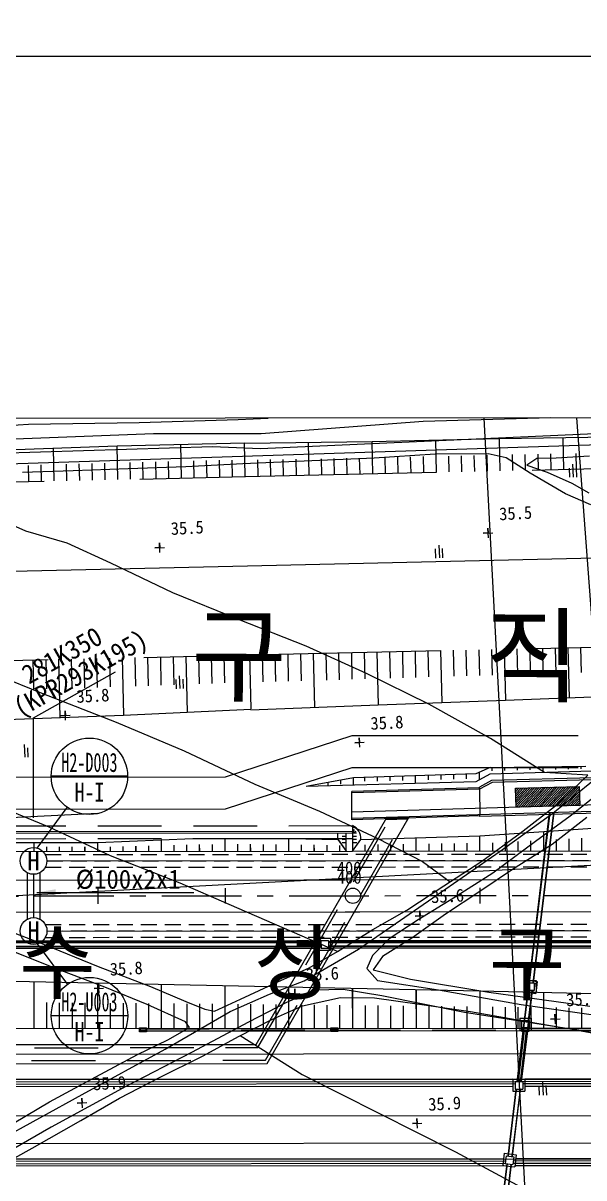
# Model space of a CAD drawing. Header units: millimetres. Extents: x 11366 to 12162, y 1103 to 1810.
# Drawn here: x 11667.4 to 11755.5, y 1443.1 to 1624.3 of the extents above; entities that cross this region are included whole.
import ezdxf
from ezdxf.enums import TextEntityAlignment as Align
from ezdxf.xclip import XClip

# ---------------------------------------------------------------- set-up
doc = ezdxf.new("R2010")
doc.units = ezdxf.units.MM
doc.header["$LTSCALE"] = 10
doc.header["$MEASUREMENT"] = 0
doc.header["$XCLIPFRAME"] = 2
for name, pattern in [('CENTER', [2, 1.25, -0.25, 0.25, -0.25]), ('DASHEDX2', [1.5, 1, -0.5]), ('HIDDEN', [0.375, 0.25, -0.125])]:
    doc.linetypes.add(name, pattern=pattern)
for name, color, linetype in [('TN-MANH', 4, 'Continuous'), ('TZ-BASE', 253, 'Continuous'), ('TZ-CABL', 4, 'Continuous'), ('TZ-LEAL', 1, 'Continuous')]:
    doc.layers.add(name, color=color, linetype=linetype)
doc.layers.add('TX-PAPR', color=2, linetype='Continuous', plot=False)
doc.styles.add('GR', font='GulimChe.ttf')
doc.styles.get("Standard").update_dxf_attribs({"font": 'GulimChe.ttf'})
doc.linetypes.add('ZIGZAG', pattern='A,0.0001,-0.2,[131,ltypeshp.shx,S=0.2,R=0,X=-0.2,Y=0],-0.4,[131,ltypeshp.shx,S=0.2,R=180,X=0.2,Y=0],-0.2', length=0.8001)
doc.dimstyles.get("Standard").update_dxf_attribs({"dimtxt": 0.18, "dimasz": 0.18, "dimexe": 0.18, "dimexo": 0.0625, "dimgap": 0.09, "dimtad": 0, "dimtih": 1, "dimtoh": 1, "dimdec": 4, "dimzin": 0, "dimdsep": 46, "dimtxsty": 'Standard', "dimcen": 0.09, "dimadec": 0, "dimazin": 0, "dimtfac": 1, "dimtdec": 4, "dimtofl": 0, "dimtmove": 0, "dimatfit": 3, "dimfxl": 0, "dimtolj": 1, "dimtzin": 0, "dimarcsym": 0})

# ---------------------------------------------------------------- blocks, each defined once
blk = doc.blocks.new('JD-DFXGDFH6CHF')
at = {"layer": 'TZ-BASE'}
for p, q in [((317.25, 137.22), (335.83, -212.64)), ((334.21, 86.87), (339.1, 22.35)), ((468.45, 78.51, 37), (285.52, 70.43, 37)), ((432, 78.09, 38), (311.06, 74.69, 38)), ((249.06, 74.27, 34.96), (266.47, 74.54, 34.96)), ((266.47, 74.54, 34.96), (282.02, 75.01, 34.96)), ((282.02, 75.01, 34.96), (302.42, 75.92, 34.96)), ((311.06, 74.69, 38), (285.61, 72.78, 38)), ((268.73, 72.79, 38), (194.23, 69.9, 38)), ((232.46, 73.16, 34.96), (249.06, 74.27, 34.96)), ((285.61, 72.78, 38), (268.73, 72.79, 38)), ((349.64, 71.41, 36), (203.7, 66.63, 36)), ((277.96, 70.72, 37), (204.86, 68.5, 37)), ((285.52, 70.43, 37), (277.96, 70.72, 37)), ((303.33, 68.95, 35.64), (292.36, 68.46, 35.64)), ((312.94, 69.58, 35.64), (303.33, 68.95, 35.64)), ((321.22, 69.6, 35.64), (312.94, 69.58, 35.64)), ((324.09, 69.01, 35.64), (321.22, 69.6, 35.64)), ((327.82, 66.57, 35.64), (324.09, 69.01, 35.64)), ((328.88, 68.88, 35.18), (327.32, 67.83, 35.18)), ((331.9, 68.93, 35.18), (328.88, 68.88, 35.18)), ((337.17, 69.24, 35.18), (331.9, 68.93, 35.18)), ((264.72, 67.25, 35.64), (256.12, 66.96, 35.64)), ((273.78, 67.56, 35.64), (264.72, 67.25, 35.64)), ((282.74, 68.07, 35.64), (273.78, 67.56, 35.64)), ((292.36, 68.46, 35.64), (282.74, 68.07, 35.64)), ((327.32, 67.83, 35.18), (330.51, 66.74, 35.18)), ((333.94, 67.39, 35.54), (334.01, 65.94, 35.54)), ((334.49, 67.98, 35.54), (334.6, 65.97, 35.54)), ((335.16, 65.98, 35.54), (335.09, 67.45, 35.54)), ((256.12, 66.96, 35.64), (248.16, 66.72, 35.64)), ((333.38, 63.36, 35.64), (327.82, 66.57, 35.64)), ((330.51, 66.74, 35.18), (334.36, 65.02, 35.18)), ((334.36, 65.02, 35.18), (337.04, 63.53, 35.18)), ((337.38, 61.62, 35.64), (333.38, 63.36, 35.64)), ((248.67, 57.48, 35.98), (242.88, 60.06, 35.98)), ((283.45, 52.05), (699.95, 61.53)), ((255.18, 55.62, 35.98), (248.67, 57.48, 35.98)), ((320.48, 57.17, 35.53), (321.98, 57.25, 35.53)), ((321.23, 57.21, 35.53), (320.48, 57.17, 35.53)), ((321.27, 56.46, 35.53), (321.19, 57.95, 35.53)), ((321.19, 57.95, 35.53), (321.23, 57.21, 35.53)), ((261.99, 52.45, 35.98), (255.18, 55.62, 35.98)), ((268.94, 54.86, 35.53), (270.43, 54.94, 35.53)), ((269.69, 54.9, 35.53), (268.94, 54.86, 35.53)), ((269.72, 54.15, 35.53), (269.65, 55.65, 35.53)), ((269.65, 55.65, 35.53), (269.69, 54.9, 35.53)), ((312.92, 54.71, 35.54), (313, 53.26, 35.54)), ((313.48, 55.3, 35.54), (313.59, 53.29, 35.54)), ((314.15, 53.3, 35.54), (314.07, 54.77, 35.54)), ((221.88, 50.65), (283.45, 52.05)), ((271.75, 47.83, 35.98), (261.99, 52.45, 35.98)), ((282.03, 43.61, 35.98), (271.75, 47.83, 35.98)), ((292.66, 39.43, 35.98), (282.03, 43.61, 35.98)), ((302.15, 35.15, 35.98), (292.66, 39.43, 35.98)), ((240.59, 36.37, 36.35), (251.16, 32.04, 36.35)), ((272.76, 34.81, 35.54), (272.86, 32.8, 35.54)), ((311.93, 30.33, 35.98), (302.15, 35.15, 35.98)), ((272.2, 34.22, 35.54), (272.28, 32.77, 35.54)), ((273.43, 32.81, 35.54), (273.35, 34.28, 35.54)), ((251.16, 32.04, 36.35), (262.84, 27.53, 36.35)), ((254.91, 27.81, 35.8), (254.83, 29.31, 35.8)), ((254.83, 29.31, 35.8), (254.87, 28.56, 35.8)), ((321.6, 24.95, 35.98), (311.93, 30.33, 35.98)), ((254.12, 28.52, 35.8), (255.62, 28.6, 35.8)), ((254.87, 28.56, 35.8), (254.12, 28.52, 35.8)), ((262.84, 27.53, 36.35), (273.5, 23.03, 36.35)), ((699.42, 24.27), (0.01, -12.87)), ((248.38, 24.02, 35.54), (248.49, 22.01, 35.54)), ((300.29, 24.29, 35.8), (301.79, 24.37, 35.8)), ((301.04, 24.33, 35.8), (300.29, 24.29, 35.8)), ((301.08, 23.58, 35.8), (301, 25.08, 35.8)), ((301, 25.08, 35.8), (301.04, 24.33, 35.8)), ((330.11, 19.59, 35.98), (321.6, 24.95, 35.98)), ((249.05, 22.02, 35.54), (248.97, 23.49, 35.54)), ((273.5, 23.03, 36.35), (284.63, 17.81, 36.35)), ((321.56, 20.4), (319.29, 19.38)), ((321.56, 20.4), (319.29, 19.38)), ((321.56, 20.4), (336.58, 20.63)), ((321.56, 20.4), (336.58, 20.63)), ((321.86, 19.87), (321.86, 20.4)), ((321.86, 19.88), (321.86, 20.4)), ((323.86, 19.92), (323.86, 20.44)), ((323.86, 19.92), (323.86, 20.43)), ((325.86, 19.96), (325.86, 20.47)), ((325.86, 19.96), (325.86, 20.46)), ((327.86, 20.01), (327.86, 20.5)), ((327.86, 20.01), (327.86, 20.49)), ((329.86, 19.57), (329.86, 20.53)), ((329.86, 19.58), (329.86, 20.53)), ((331.86, 20.1), (331.86, 20.56)), ((331.86, 20.1), (331.86, 20.56)), ((333.86, 20.14), (333.86, 20.59)), ((333.86, 20.14), (333.86, 20.59)), ((335.86, 20.18), (335.86, 20.62)), ((335.86, 20.19), (335.86, 20.62)), ((300.11, 18.77), (292.66, 17.41)), ((300.11, 18.77), (292.66, 17.41)), ((319.33, 18.17), (292.66, 17.41)), ((319.33, 18.17), (292.66, 17.41)), ((298.11, 17.81), (298.11, 18.4)), ((298.11, 17.81), (298.11, 18.4)), ((298.11, 17.82), (298.11, 18.4)), ((298.11, 17.82), (298.11, 18.4)), ((300.1, 17.62), (300.11, 18.77)), ((300.1, 17.62), (300.11, 18.77)), ((319.29, 19.38), (300.11, 18.77)), ((319.29, 19.38), (300.11, 18.77)), ((301.86, 18.23), (301.86, 18.82)), ((301.86, 18.24), (301.86, 18.82)), ((303.86, 18.28), (303.86, 18.89)), ((303.86, 18.28), (303.86, 18.89)), ((305.86, 18.33), (305.86, 18.95)), ((305.86, 18.33), (305.86, 18.95)), ((307.86, 18.38), (307.86, 19.02)), ((307.86, 18.38), (307.86, 19.01)), ((309.86, 17.9), (309.86, 19.08)), ((309.86, 17.9), (309.86, 19.08)), ((311.86, 18.47), (311.86, 19.14)), ((311.86, 18.47), (311.86, 19.14)), ((313.86, 18.52), (313.86, 19.21)), ((313.86, 18.52), (313.86, 19.2)), ((315.86, 18.57), (315.86, 19.27)), ((315.86, 18.57), (315.86, 19.27)), ((317.86, 18.61), (317.86, 19.33)), ((317.86, 18.62), (317.86, 19.33)), ((321.52, 19.34), (319.33, 18.17)), ((321.52, 19.33), (319.33, 18.17)), ((319.86, 18.45), (319.86, 19.63)), ((319.86, 18.45), (319.86, 19.63)), ((337.58, 19.8), (321.52, 19.33)), ((337.58, 19.8), (321.52, 19.34)), ((336.87, 19.22, 35.98), (330.11, 19.59, 35.98)), ((331.41, 13.24, 35.62), (339.12, 19.52, 35.62)), ((332.12, 14.62, 35.64), (336.87, 19.22, 35.64)), ((284.63, 17.81, 36.35), (294.78, 13.53, 36.35)), ((296.11, 17.51), (296.11, 18.04)), ((296.11, 17.51), (296.11, 18.04)), ((296.11, 17.51), (296.11, 18.04)), ((296.11, 17.51), (296.11, 18.04)), ((419.95, 16.86), (299.86, 13.41)), ((325.53, 17.15), (335.53, 17.44)), ((325.53, 17.15), (335.53, 17.44)), ((325.62, 14.15), (325.53, 17.15)), ((325.62, 14.15), (325.53, 17.15)), ((325.54, 16.96), (325.73, 17.16)), ((325.55, 16.6), (326.08, 17.17)), ((325.56, 16.25), (326.43, 17.18)), ((325.57, 15.89), (326.79, 17.19)), ((325.58, 15.54), (327.14, 17.2)), ((325.59, 15.19), (327.49, 17.21)), ((325.6, 14.83), (327.85, 17.22)), ((325.61, 14.48), (328.2, 17.23)), ((325.64, 14.15), (328.56, 17.24)), ((326, 14.16), (328.91, 17.25)), ((326.35, 14.17), (329.26, 17.26)), ((326.7, 14.18), (329.62, 17.27)), ((327.06, 14.19), (329.97, 17.28)), ((327.41, 14.2), (330.32, 17.29)), ((327.76, 14.21), (330.68, 17.3)), ((328.12, 14.22), (331.03, 17.31)), ((328.47, 14.23), (331.38, 17.32)), ((328.82, 14.24), (331.74, 17.33)), ((329.18, 14.25), (332.09, 17.34)), ((329.53, 14.26), (332.44, 17.35)), ((329.88, 14.27), (332.8, 17.36)), ((330.24, 14.29), (333.15, 17.37)), ((330.59, 14.3), (333.5, 17.38)), ((330.94, 14.31), (333.86, 17.39)), ((331.3, 14.32), (334.21, 17.4)), ((331.65, 14.33), (334.56, 17.41)), ((332, 14.34), (334.92, 17.42)), ((332.36, 14.35), (335.27, 17.43)), ((332.71, 14.36), (335.53, 17.34)), ((333.06, 14.37), (335.54, 16.99)), ((333.42, 14.38), (335.55, 16.64)), ((339.46, 17, 35.62), (334.13, 12.74, 35.62)), ((335.53, 17.44), (335.61, 14.44)), ((335.53, 17.44), (335.61, 14.44)), ((252.31, 11.03, 35.79), (241.41, 15.56, 35.79)), ((326.26, 10.12, 35.64), (332.12, 14.62, 35.64)), ((333.77, 14.39), (335.56, 16.28)), ((334.12, 14.4), (335.57, 15.93)), ((334.48, 14.41), (335.58, 15.58)), ((334.83, 14.42), (335.59, 15.22)), ((335.18, 14.43), (335.6, 14.87)), ((335.54, 14.44), (335.61, 14.51)), ((294.78, 13.53, 36.35), (303.93, 9.26, 36.35)), ((323.15, 7.25, 35.62), (331.41, 13.24, 35.62)), ((335.61, 14.44), (325.62, 14.15)), ((335.61, 14.44), (325.62, 14.15)), ((330.84, 13.3), (327.61, -13.35)), ((330.9, 13.3), (327.66, -13.36)), ((330.9, 13.3), (327.66, -13.37)), ((331.5, 13.32), (328.26, -13.43)), ((331.5, 13.32), (328.26, -13.37)), ((331.55, 13.32), (328.31, -13.44)), ((334.13, 12.74, 35.62), (328.68, 8.77, 35.62)), ((261.97, 6.54, 35.79), (252.31, 11.03, 35.79)), ((319.96, 9.7), (339.96, 11.02)), ((319.96, 9.69), (339.95, 11.01)), ((336.75, 12.57, 36.19), (331.3, 8.33, 36.19)), ((297.66, 9.13), (297.66, 10.13)), ((297.66, 9.12), (297.66, 10.12)), ((297.66, 9.13), (298.96, 7.28)), ((297.66, 9.12), (298.96, 7.28)), ((298.33, 9.62), (298.96, 9.63)), ((298.33, 9.63), (298.96, 9.63)), ((298.33, 9.12), (298.96, 9.13)), ((298.33, 9.13), (298.96, 9.13)), ((298.96, 7.28), (298.96, 10.13)), ((298.96, 7.28), (298.96, 10.13)), ((299.96, 10.13), (300.23, 10.66)), ((299.96, 10.13), (300.24, 10.66)), ((299.96, 10.13), (300.51, 10.42)), ((299.96, 10.13), (300.51, 10.41)), ((299.96, 10.13), (300.59, 10.13)), ((299.96, 10.13), (299.96, 7.28)), ((299.96, 10.13), (300.59, 10.13)), ((299.96, 10.13), (299.96, 7.28)), ((299.96, 9.63), (300.59, 9.63)), ((299.96, 9.63), (300.59, 9.63)), ((299.96, 9.13), (300.59, 9.13)), ((299.96, 9.13), (300.59, 9.13)), ((299.96, 7.28), (301.26, 9.11)), ((299.97, 7.28), (301.26, 9.12)), ((301.26, 9.12), (319.96, 9.7)), ((301.26, 9.11), (319.96, 9.69)), ((303.93, 9.26, 36.35), (310.95, 5.64, 36.35)), ((309.96, 7.29), (309.96, 9.39)), ((309.96, 7.29), (309.96, 9.39)), ((319.96, 7.3), (319.96, 9.7)), ((319.96, 7.29), (319.96, 9.69)), ((320.25, 5.68, 35.64), (326.26, 10.12, 35.64)), ((329.96, 7.31), (329.96, 10.36)), ((329.96, 7.3), (329.96, 10.35)), ((331.96, 7.31), (331.96, 9.1)), ((331.96, 7.31), (331.96, 9.09)), ((333.96, 7.31), (333.96, 9.2)), ((333.96, 7.31), (333.96, 9.2)), ((335.96, 7.31), (335.96, 9.3)), ((335.96, 7.31), (335.96, 9.3)), ((298.33, 8.62), (298.97, 8.63)), ((298.33, 8.63), (298.97, 8.63)), ((299.96, 8.63), (300.6, 8.63)), ((299.96, 8.63), (300.6, 8.63)), ((305.96, 7.28), (305.96, 8.34)), ((305.96, 7.28), (305.96, 8.33)), ((307.96, 7.29), (307.96, 8.37)), ((307.96, 7.28), (307.96, 8.36)), ((311.96, 7.29), (311.96, 8.42)), ((311.96, 7.29), (311.96, 8.42)), ((312.56, -0.06, 35.62), (323.15, 7.25, 35.62)), ((313.96, 7.29), (313.96, 8.45)), ((313.96, 7.29), (313.96, 8.45)), ((315.96, 7.29), (315.96, 8.48)), ((315.96, 7.29), (315.96, 8.48)), ((317.96, 7.29), (317.96, 8.51)), ((317.96, 7.3), (317.96, 8.51)), ((321.96, 7.3), (321.96, 8.59)), ((321.96, 7.3), (321.96, 8.59)), ((328.68, 8.77, 35.62), (321.99, 3.8, 35.62)), ((323.96, 7.3), (323.96, 8.69)), ((323.96, 7.3), (323.96, 8.69)), ((331.3, 8.33, 36.19), (325.08, 4.38, 36.19)), ((325.96, 7.3), (325.96, 8.79)), ((325.96, 7.3), (325.96, 8.79)), ((327.96, 7.3), (327.96, 8.89)), ((327.96, 7.3), (327.96, 8.89)), ((272.89, 2.24, 35.79), (261.97, 6.54, 35.79)), ((310.95, 5.64, 36.35), (315.3, 2.48, 36.35)), ((314.27, 1.82, 35.64), (320.25, 5.68, 35.64)), ((321.99, 3.8, 35.62), (315.81, -0.12, 35.62)), ((325.08, 4.38, 36.19), (319.93, 0.96, 36.19)), ((0, 2.49), (471.52, 2.92)), ((101.2, 2.59), (298.8, 2.77)), ((280.61, -1.12, 35.79), (272.89, 2.24, 35.79)), ((298.8, 2.77), (498.8, 2.94)), ((308.45, -1.99, 35.64), (314.27, 1.82, 35.64)), ((260, -0.96), (260, 1.44)), ((260, -0.97), (260, 1.43)), ((280, -0.95), (280, 1.45)), ((280, -0.95), (280, 1.45)), ((319.93, 0.96, 36.19), (314.57, -2.64, 36.19)), ((320, -0.91), (320, 1.49)), ((320, -0.92), (320, 1.48)), ((297.58, -8.5, 35.79), (280.61, -1.12, 35.79)), ((300.87, -8.13, 35.62), (312.56, -0.06, 35.62)), ((315.81, -0.12, 35.62), (310.28, -3.5, 35.62)), ((0, -2.51), (301.08, -2.24)), ((101.2, -2.41), (298.8, -2.23)), ((298.8, -2.23), (498.8, -2.06)), ((301.08, -2.24), (436.62, -2.11)), ((303.16, -5.05, 35.64), (308.45, -1.99, 35.64)), ((310.28, -3.5, 35.62), (305.72, -6.49, 35.62)), ((314.57, -2.64, 36.19), (309.26, -6.39, 36.19)), ((309.8, -2.91, 35.65), (311.3, -2.83, 35.65)), ((310.55, -2.87, 35.65), (309.8, -2.91, 35.65)), ((310.59, -3.62, 35.65), (310.51, -2.12, 35.65)), ((310.51, -2.12, 35.65), (310.55, -2.87, 35.65)), ((242.55, -3.94, 35.64), (251.42, -7.33, 35.64)), ((297.58, -8.5, 35.64), (303.16, -5.05, 35.64)), ((99.88, -6.92), (294.7, -6.74)), ((99.88, -6.91), (294.7, -6.74)), ((99.88, -7.11), (295, -6.93)), ((99.88, -7.12), (295, -6.94)), ((99.88, -7.26), (295, -7.08)), ((99.88, -7.27), (295, -7.09)), ((296.2, -6.94), (478.3, -6.77)), ((296.2, -6.93), (478.3, -6.77)), ((296.2, -7.09), (478.3, -6.92)), ((296.2, -7.08), (478.3, -6.92)), ((296.5, -6.74), (478.3, -6.57)), ((296.5, -6.73), (478.3, -6.57)), ((305.72, -6.49, 35.62), (303.08, -9.1, 35.62)), ((309.26, -6.39, 36.19), (304.68, -9.27, 36.19)), ((99.88, -7.76), (295.01, -7.58)), ((99.88, -7.77), (295, -7.59)), ((161.88, -7.86), (295.01, -7.73)), ((161.88, -7.86), (295, -7.74)), ((161.88, -8.06), (294.7, -7.94)), ((161.88, -8.06), (294.71, -7.94)), ((253.24, -11.08, 36.48), (245.45, -8.02, 36.48)), ((251.42, -7.33, 35.64), (260.04, -10.84, 35.64)), ((292.36, -13.08, 35.62), (300.87, -8.13, 35.62)), ((293.12, -11.04, 35.64), (297.58, -8.5, 35.64)), ((296.2, -7.59), (478.3, -7.42)), ((296.2, -7.74), (478.3, -7.57)), ((296.21, -7.58), (478.3, -7.42)), ((296.21, -7.73), (478.3, -7.57)), ((296.5, -7.94), (478.3, -7.77)), ((296.51, -7.93), (478.3, -7.77)), ((260.04, -10.84, 35.64), (268.21, -13.95, 35.64)), ((303.08, -9.1, 35.62), (302.2, -11.16, 35.62)), ((304.68, -9.27, 36.19), (303.18, -11.36, 36.19)), ((261.07, -14.1, 36.48), (253.24, -11.08, 36.48)), ((288.2, -13.26, 35.64), (293.12, -11.04, 35.64)), ((302.2, -11.16, 35.62), (303.87, -13.04, 35.62)), ((303.18, -11.36, 36.19), (309.04, -12.83, 36.19)), ((319.89, -14.7), (239.92, -13.07)), ((319.89, -14.7), (239.92, -13.07)), ((249.92, -13.27), (249.92, -20.58)), ((249.92, -13.27), (249.92, -20.58)), ((259.37, -14.3, 35.78), (260.87, -14.22, 35.78)), ((260.12, -14.26, 35.78), (259.37, -14.3, 35.78)), ((259.92, -13.47), (259.92, -20.57)), ((259.92, -13.48), (259.92, -20.57)), ((260.16, -15.01, 35.78), (260.08, -13.51, 35.78)), ((260.08, -13.51, 35.78), (260.12, -14.26, 35.78)), ((267.7, -16.82, 36.48), (261.07, -14.1, 36.48)), ((268.21, -13.95, 35.64), (273.8, -16.34, 35.64)), ((269.92, -13.68), (269.92, -20.56)), ((269.92, -13.68), (269.92, -20.56)), ((279.92, -13.88), (279.92, -20.55)), ((279.92, -13.89), (279.92, -20.55)), ((282.36, -15.98, 35.64), (288.2, -13.26, 35.64)), ((286.92, -15.15, 35.62), (292.36, -13.08, 35.62)), ((289.91, -14.09), (289.92, -20.54)), ((289.92, -14.09), (289.92, -20.54)), ((290.95, -15.85, 35.55), (290.87, -14.35, 35.55)), ((290.87, -14.35, 35.55), (290.91, -15.1, 35.55)), ((298.5, -14.46, 35.62), (294, -14.56, 35.62)), ((304.53, -15.44, 35.62), (298.5, -14.46, 35.62)), ((299.91, -14.29), (299.92, -20.53)), ((299.92, -14.29), (299.92, -20.53)), ((303.87, -13.04, 35.62), (313.44, -14.5, 35.62)), ((309.04, -12.83, 36.19), (321.33, -14.86, 36.19)), ((309.91, -14.5), (309.92, -20.53)), ((309.92, -14.49), (309.92, -20.52)), ((313.44, -14.5, 35.62), (326.43, -16.81, 35.62)), ((278.26, -17.83, 35.64), (282.36, -15.98, 35.64)), ((280.73, -17.9, 35.62), (286.92, -15.15, 35.62)), ((294, -14.56, 35.62), (289.58, -16.49, 35.62)), ((290.16, -15.14, 35.55), (291.66, -15.06, 35.55)), ((290.91, -15.1, 35.55), (290.16, -15.14, 35.55)), ((292.11, -16.99, 36.58), (298.07, -15.72, 36.58)), ((298.07, -15.72, 36.58), (303.41, -15.73, 36.58)), ((303.41, -15.73, 36.58), (310.45, -16.76, 36.58)), ((317.53, -18.03, 35.62), (304.53, -15.44, 35.62)), ((439.99, -17.61), (319.89, -14.7)), ((439.99, -17.61), (319.89, -14.7)), ((319.91, -14.7), (319.92, -20.52)), ((319.92, -14.7), (319.92, -20.51)), ((321.33, -14.86, 36.19), (337.2, -17.06, 36.19)), ((327.47, -14.54), (326.74, -20.51)), ((327.52, -14.55), (326.79, -20.51)), ((327.51, -14.57), (326.94, -19.31)), ((328.11, -14.62), (327.4, -20.51)), ((328.16, -14.63), (327.45, -20.51)), ((328.12, -14.57), (327.54, -19.31)), ((329.91, -14.94), (329.92, -20.51)), ((329.92, -14.94), (329.92, -20.5)), ((251.92, -16.49), (251.92, -20.58)), ((251.92, -16.5), (251.92, -20.58)), ((253.92, -16.51), (253.92, -20.58)), ((253.92, -16.51), (253.92, -20.57)), ((255.92, -16.53), (255.92, -20.58)), ((255.92, -16.53), (255.92, -20.57)), ((257.92, -16.54), (257.92, -20.57)), ((257.92, -16.54), (257.92, -20.57)), ((261.92, -16.57), (261.92, -20.57)), ((261.92, -16.58), (261.92, -20.57)), ((263.92, -16.59), (263.92, -20.57)), ((263.92, -16.59), (263.92, -20.57)), ((265.92, -16.61), (265.92, -20.57)), ((265.92, -16.61), (265.92, -20.56)), ((273.71, -19.51, 36.48), (267.7, -16.82, 36.48)), ((267.92, -16.62), (267.92, -20.56)), ((267.92, -16.62), (267.92, -20.56)), ((270.55, -23.8, 35.62), (280.73, -17.9, 35.62)), ((271.92, -16.65), (271.92, -20.56)), ((271.92, -16.66), (271.92, -20.56)), ((273.8, -16.34, 35.64), (276.75, -17.52, 35.64)), ((273.92, -16.67), (273.92, -20.56)), ((273.92, -16.67), (273.92, -20.56)), ((275.92, -16.68), (275.92, -20.55)), ((275.92, -16.69), (275.92, -20.56)), ((276.75, -17.52, 35.64), (278.26, -17.83, 35.64)), ((277.92, -16.7), (277.92, -20.56)), ((277.92, -16.7), (277.92, -20.55)), ((281.92, -16.74), (281.92, -20.55)), ((281.92, -16.74), (281.92, -20.55)), ((289.58, -16.49, 35.62), (283.62, -19.58, 35.62)), ((283.92, -16.76), (283.92, -20.55)), ((283.92, -16.76), (283.92, -20.55)), ((285.92, -16.78), (285.92, -20.55)), ((285.92, -16.78), (285.92, -20.55)), ((287.39, -19.12, 36.58), (292.11, -16.99, 36.58)), ((287.92, -16.8), (287.92, -20.54)), ((287.92, -16.81), (287.92, -20.55)), ((291.92, -16.85), (291.92, -20.54)), ((291.92, -16.85), (291.92, -20.54)), ((293.92, -16.87), (293.92, -20.54)), ((293.92, -16.87), (293.92, -20.54)), ((295.92, -16.89), (295.92, -20.54)), ((295.92, -16.89), (295.92, -20.54)), ((297.92, -16.91), (297.92, -20.54)), ((297.92, -16.91), (297.92, -20.53)), ((301.92, -16.95), (301.92, -20.53)), ((301.92, -16.96), (301.92, -20.53)), ((303.92, -16.97), (303.92, -20.53)), ((303.92, -16.98), (303.92, -20.53)), ((305.92, -17), (305.92, -20.53)), ((305.92, -17), (305.92, -20.53)), ((307.92, -17.02), (307.92, -20.53)), ((307.92, -17.02), (307.92, -20.52)), ((310.45, -16.76, 36.58), (318.48, -17.87, 36.58)), ((311.92, -17.06), (311.92, -20.52)), ((311.92, -17.06), (311.92, -20.52)), ((313.92, -17.08), (313.92, -20.52)), ((313.92, -17.08), (313.92, -20.52)), ((315.92, -17.1), (315.92, -20.52)), ((315.92, -17.11), (315.92, -20.52)), ((331.92, -20.32, 35.62), (317.53, -18.03, 35.62)), ((317.92, -17.12), (317.92, -20.52)), ((317.92, -17.13), (317.92, -20.52)), ((318.48, -17.87, 36.58), (327.35, -19.44, 36.58)), ((321.92, -17.17), (321.92, -20.51)), ((321.92, -17.17), (321.92, -20.51)), ((323.92, -17.19), (323.92, -20.51)), ((323.92, -17.19), (323.92, -20.51)), ((325.92, -17.21), (325.92, -20.51)), ((325.92, -17.21), (325.92, -20.51)), ((326.43, -16.81, 35.62), (339.63, -18.68, 35.62)), ((327.92, -17.23), (327.92, -20.51)), ((327.92, -17.24), (327.92, -20.51)), ((331.92, -17.28), (331.92, -20.51)), ((331.92, -17.28), (331.92, -20.5)), ((333.92, -17.3), (333.92, -20.5)), ((333.92, -17.3), (333.92, -20.5)), ((335.92, -17.32), (335.92, -20.5)), ((335.92, -17.32), (335.92, -20.5)), ((274.38, -20.4, 36.48), (273.71, -19.51, 36.48)), ((283.62, -19.58, 35.62), (274.66, -24.35, 35.62)), ((282.06, -21.79, 36.58), (287.39, -19.12, 36.58)), ((327.35, -19.44, 36.58), (335, -20.78, 36.58)), ((331.02, -19.1, 35.57), (332.52, -19.02, 35.57)), ((331.77, -19.06, 35.57), (331.02, -19.1, 35.57)), ((331.81, -19.81, 35.57), (331.73, -18.31, 35.57)), ((331.73, -18.31, 35.57), (331.77, -19.06, 35.57)), ((0.02, -20.81), (700.02, -20.17)), ((2.03, -20.81), (699.95, -20.16)), ((267.47, -20.58), (296.67, -20.56)), ((267.47, -20.94), (296.67, -20.92)), ((270.96, -22.34, 36.48), (274.38, -20.4, 36.48)), ((282.33, -21.65, 36.39), (292.04, -27.79, 36.39)), ((297.47, -20.56), (326.67, -20.53)), ((297.47, -20.92), (326.67, -20.89)), ((326.74, -20.51), (325.77, -28.51)), ((326.79, -20.51), (325.82, -28.51)), ((326.89, -20.86), (325.92, -28.86)), ((327.25, -20.86), (326.28, -28.86)), ((327.4, -20.51), (326.43, -28.51)), ((327.45, -20.51), (326.48, -28.51)), ((327.47, -20.53), (356.67, -20.5)), ((327.47, -20.89), (356.67, -20.86)), ((343.77, -22.18, 35.62), (331.92, -20.32, 35.62)), ((335, -20.78, 36.58), (343.47, -22.37, 36.58)), ((266.18, -24.65, 36.48), (270.96, -22.34, 36.48)), ((276.5, -24.85, 36.58), (282.06, -21.79, 36.58)), ((0.15, -24.81), (700.02, -24.17)), ((2.03, -24.81), (699.95, -24.16)), ((257.5, -30.93, 35.62), (270.55, -23.8, 35.62)), ((259.67, -28.14, 36.48), (266.18, -24.65, 36.48)), ((274.66, -24.35, 35.62), (264.36, -29.65, 35.62)), ((269.56, -28.32, 36.58), (276.5, -24.85, 36.58)), ((2.03, -28.81), (700.03, -28.17)), ((2.04, -28.81), (699.95, -28.16)), ((252.37, -32.07, 36.48), (259.67, -28.14, 36.48)), ((263.39, -31.51, 36.58), (269.56, -28.32, 36.58)), ((292.04, -27.79, 36.39), (316.09, -39.91, 36.39)), ((325.77, -28.51), (325.73, -28.86)), ((325.82, -28.51), (325.78, -28.86)), ((326.43, -28.51), (326.38, -28.86)), ((326.48, -28.51), (326.44, -28.86)), ((329.75, -28.99, 36.56), (329.86, -31, 36.56)), ((264.36, -29.65, 35.62), (252.65, -36.02, 35.62)), ((325.58, -30.06), (324.31, -40.57)), ((325.63, -30.06), (324.36, -40.58)), ((326.24, -30.06), (324.95, -40.65)), ((326.29, -30.06), (325, -40.66)), ((329.2, -29.59, 36.56), (329.27, -31.03, 36.56)), ((330.43, -31, 36.56), (330.35, -29.53, 36.56)), ((241.84, -39.51, 35.62), (257.5, -30.93, 35.62)), ((244.92, -36.53, 36.48), (252.37, -32.07, 36.48)), ((256.75, -32.28, 35.9), (258.24, -32.2, 35.9)), ((257.5, -32.24, 35.9), (256.75, -32.28, 35.9)), ((257.31, -35.01, 36.58), (263.39, -31.51, 36.58)), ((257.54, -32.99, 35.9), (257.46, -31.49, 35.9)), ((257.46, -31.49, 35.9), (257.5, -32.24, 35.9)), ((96.1, -34.42), (700.03, -33.87)), ((252.65, -36.02, 35.62), (239.05, -43.89, 35.62)), ((249.64, -39.36, 36.58), (257.31, -35.01, 36.58)), ((309.35, -35.49, 35.94), (310.85, -35.41, 35.94)), ((310.1, -35.45, 35.94), (309.35, -35.49, 35.94)), ((310.14, -36.2, 35.94), (310.06, -34.7, 35.94)), ((310.06, -34.7, 35.94), (310.1, -35.45, 35.94)), ((0.03, -38.81), (484.32, -38.37)), ((243.07, -42.99, 36.58), (249.64, -39.36, 36.58)), ((0.04, -41.31), (489.4, -40.86)), ((316.09, -39.91, 36.39), (344.33, -55.04, 36.39)), ((324.16, -41.77), (319.27, -82.1)), ((324.21, -41.77), (319.32, -82.11)), ((324.81, -41.84), (319.92, -82.18)), ((324.86, -41.85), (319.97, -82.18))]:
    blk.add_line(p, q, dxfattribs=at)
at = {"layer": 'TZ-BASE', "linetype": 'DASHEDX2', "ltscale": 3}
for p, q in [((283.14, 66.05), (699.95, 75.53)), ((243.03, 70.14), (263.02, 70.89)), ((263.02, 70.89), (283.02, 71.35)), ((303.02, 71.5), (283.02, 71.25)), ((323.01, 71.96), (303.02, 71.5)), ((343.01, 72.31), (323.01, 71.96)), ((221.56, 64.65), (283.14, 66.05)), ((283.77, 38.06), (699.95, 47.52)), ((222.19, 36.66), (283.77, 38.06)), ((303.96, 30.21), (323.94, 30.97)), ((323.94, 30.97), (343.93, 31.72)), ((263.98, 28.6), (283.97, 29.56)), ((283.97, 29.46), (303.96, 30.21)), ((243.99, 27.85), (263.98, 28.6))]:
    blk.add_line(p, q, dxfattribs=at)
at = {"layer": 'TZ-BASE', "linetype": 'DASHEDX2'}
for p, q in [((263.12, 65.59), (262.99, 70.89)), ((273.11, 65.82), (272.99, 71.12)), ((283.11, 66.05), (282.99, 71.35)), ((293.13, 66.28), (293.02, 71.38)), ((303.13, 66.5), (303.02, 71.5)), ((303.13, 66.5), (303.02, 71.5)), ((313.13, 66.73), (313.01, 71.73)), ((323.13, 66.96), (323.01, 71.96)), ((323.13, 66.96), (323.01, 71.96)), ((333.12, 67.19), (333.01, 72.14)), ((253.12, 65.37), (253, 70.52)), ((297.13, 66.37), (297.07, 68.9)), ((299.13, 66.41), (299.07, 68.93)), ((301.13, 66.46), (301.07, 68.97)), ((305.13, 66.55), (305.07, 69.05)), ((307.13, 66.6), (307.07, 69.1)), ((309.13, 66.64), (309.07, 69.14)), ((311.13, 66.69), (311.07, 69.19)), ((315.13, 66.78), (315.07, 69.28)), ((317.13, 66.82), (317.07, 69.32)), ((319.13, 66.87), (319.07, 69.37)), ((321.13, 66.91), (321.07, 69.41)), ((325.13, 67.01), (325.07, 69.5)), ((327.12, 67.05), (327.07, 69.54)), ((329.12, 67.1), (329.07, 69.58)), ((331.12, 67.14), (331.07, 69.62)), ((335.12, 67.23), (335.07, 69.7)), ((249.12, 65.28), (249.06, 67.82)), ((251.12, 65.32), (251.06, 67.88)), ((255.12, 65.41), (255.06, 68)), ((257.12, 65.46), (257.06, 68.06)), ((259.12, 65.5), (259.06, 68.12)), ((261.12, 65.55), (261.06, 68.18)), ((265.11, 65.64), (265.05, 68.29)), ((267.11, 65.69), (267.05, 68.33)), ((269.11, 65.73), (269.05, 68.38)), ((271.11, 65.78), (271.05, 68.43)), ((275.11, 65.87), (275.05, 68.52)), ((277.11, 65.91), (277.05, 68.56)), ((279.11, 65.96), (279.05, 68.61)), ((281.11, 66), (281.05, 68.65)), ((285.14, 66.1), (285.08, 68.68)), ((287.13, 66.14), (287.08, 68.72)), ((289.13, 66.19), (289.08, 68.76)), ((291.13, 66.23), (291.08, 68.79)), ((295.13, 66.32), (295.08, 68.86)), ((285.77, 38.1), (285.87, 33.82)), ((287.77, 38.15), (287.87, 33.88)), ((289.77, 38.19), (289.87, 33.94)), ((291.77, 38.24), (291.87, 34)), ((293.77, 38.28), (293.96, 29.84)), ((295.77, 38.33), (295.87, 34.12)), ((297.77, 38.38), (297.86, 34.18)), ((299.77, 38.42), (299.86, 34.24)), ((301.77, 38.47), (301.86, 34.3)), ((303.77, 38.51), (303.96, 30.21)), ((303.77, 38.51), (303.96, 30.21)), ((305.77, 38.56), (305.86, 34.42)), ((307.77, 38.6), (307.86, 34.48)), ((309.77, 38.65), (309.86, 34.54)), ((311.77, 38.69), (311.86, 34.61)), ((313.76, 38.74), (313.95, 30.59)), ((315.76, 38.79), (315.86, 34.73)), ((317.76, 38.83), (317.86, 34.79)), ((319.76, 38.88), (319.86, 34.85)), ((321.76, 38.92), (321.85, 34.91)), ((323.76, 38.97), (323.94, 30.97)), ((323.76, 38.97), (323.94, 30.97)), ((325.76, 39.01), (325.85, 35.03)), ((327.76, 39.06), (327.85, 35.09)), ((329.76, 39.1), (329.85, 35.15)), ((331.76, 39.15), (331.85, 35.21)), ((333.76, 39.19), (333.94, 31.35)), ((335.76, 39.24), (335.85, 35.33)), ((249.78, 37.28), (249.89, 32.68)), ((251.78, 37.33), (251.89, 32.74)), ((253.78, 37.38), (253.99, 28.23)), ((255.78, 37.42), (255.88, 32.86)), ((257.78, 37.47), (257.88, 32.92)), ((259.78, 37.51), (259.88, 32.98)), ((261.78, 37.56), (261.88, 33.04)), ((263.78, 37.6), (263.98, 28.6)), ((263.78, 37.6), (263.98, 28.6)), ((265.78, 37.65), (265.88, 33.17)), ((267.78, 37.69), (267.88, 33.24)), ((269.78, 37.74), (269.88, 33.32)), ((271.78, 37.78), (271.88, 33.39)), ((273.78, 37.83), (273.97, 29.08)), ((275.77, 37.88), (275.87, 33.53)), ((277.77, 37.92), (277.87, 33.6)), ((279.77, 37.97), (279.87, 33.67)), ((281.77, 38.01), (281.87, 33.74)), ((283.77, 38.06), (283.96, 29.61)), ((199.97, 11.19), (299.96, 11.28)), ((199.97, 11.19), (299.96, 11.28)), ((285.11, -23.55), (305.93, 12.59)), ((285.11, -23.55), (305.93, 12.58)), ((286.27, -25.55), (308.27, 12.65)), ((286.27, -25.54), (308.28, 12.65)), ((299.96, 11.28), (299.96, 9.28)), ((299.96, 11.28), (299.96, 9.28)), ((199.97, 9.19), (299.96, 9.28)), ((199.97, 9.19), (299.96, 9.28)), ((267.47, -20.61), (296.67, -20.59)), ((267.47, -20.91), (296.67, -20.89)), ((297.47, -20.59), (326.67, -20.56)), ((297.47, -20.89), (326.67, -20.86)), ((326.92, -20.86), (325.95, -28.86)), ((327.22, -20.86), (326.25, -28.86)), ((327.47, -20.56), (356.67, -20.53)), ((327.47, -20.86), (356.67, -20.83)), ((0.02, -23.81), (285.11, -23.55)), ((0.54, -23.81), (285.11, -23.55)), ((174.58, -25.65), (286.27, -25.55)), ((174.59, -25.65), (286.27, -25.54))]:
    blk.add_line(p, q, dxfattribs=at)
at = {"layer": 'TZ-BASE', "linetype": 'ByBlock'}
for p, q in [((299.86, 25.35), (279.96, 18.86)), ((335.36, 25.35), (299.86, 25.35)), ((299.86, 20.35), (279.96, 13.86)), ((335.36, 20.35), (299.86, 20.35)), ((279.96, 18.86), (199.97, 18.79)), ((279.96, 13.86), (199.97, 13.79))]:
    blk.add_line(p, q, dxfattribs=at)
at = {"layer": 'TZ-BASE', "linetype": 'Continuous'}
for p, q in [((321.78, 18.34), (319.87, 17.32)), ((321.78, 18.34), (319.87, 17.33)), ((337.61, 18.8), (321.78, 18.34)), ((337.61, 18.8), (321.78, 18.34)), ((337.5, 18.49), (321.86, 18.04)), ((337.5, 18.49), (321.86, 18.05)), ((319.87, 17.19), (299.86, 16.61)), ((319.87, 17.19), (299.86, 16.62)), ((319.87, 16.99), (299.86, 16.41)), ((319.87, 16.99), (299.86, 16.42)), ((299.86, 12.21), (299.86, 16.62)), ((299.86, 12.21), (299.86, 16.61)), ((321.86, 18.05), (319.87, 16.99)), ((321.86, 18.04), (319.87, 16.99)), ((319.87, 16.99), (319.87, 17.33)), ((319.87, 16.99), (319.87, 17.32)), ((319.87, 16.99), (319.92, 12.99)), ((319.87, 16.99), (319.92, 12.99)), ((428.03, 15.79), (319.92, 12.69)), ((428.03, 15.79), (319.92, 12.69)), ((337.61, 13.5), (299.86, 12.41)), ((337.61, 13.49), (299.86, 12.41)), ((319.92, 12.79), (299.87, 12.21)), ((319.92, 12.79), (299.87, 12.21)), ((319.92, 12.69), (319.92, 12.99)), ((319.92, 12.69), (319.92, 12.99)), ((284.82, -23.05), (305.34, 12.57)), ((284.82, -23.05), (305.34, 12.57)), ((286.56, -26.05), (308.86, 12.67)), ((286.56, -26.04), (308.86, 12.67)), ((305.16, 12.25), (308.69, 12.35)), ((305.16, 12.25), (308.69, 12.35)), ((305.29, 12.37), (308.75, 12.47)), ((305.29, 12.37), (308.75, 12.47)), ((305.4, 12.57), (308.86, 12.67)), ((305.4, 12.57), (308.86, 12.67)), ((199.97, 10.34), (299.96, 10.43)), ((199.97, 10.34), (299.96, 10.43)), ((199.97, 10.04), (299.96, 10.13)), ((199.97, 10.04), (299.96, 10.13)), ((259.95, 8.65), (274.87, 9.26)), ((259.95, 8.64), (274.87, 9.25)), ((274.87, 9.25), (289.95, 9.27)), ((274.87, 9.26), (289.95, 9.27)), ((279.95, 7.26), (279.95, 9.26)), ((279.96, 7.26), (279.95, 9.26)), ((289.95, 7.27), (289.95, 9.27)), ((289.96, 7.27), (289.95, 9.27)), ((290.12, 9.27), (297.66, 9.12)), ((290.12, 9.27), (297.66, 9.13)), ((211.92, 7.2), (299.96, 7.28)), ((211.92, 7.2), (299.96, 7.28)), ((239.95, 8.63), (259.95, 8.65)), ((239.95, 8.62), (259.95, 8.64)), ((249.96, 7.23), (249.95, 8.64)), ((249.95, 7.23), (249.95, 8.63)), ((251.95, 7.23), (251.95, 7.93)), ((251.96, 7.24), (251.96, 7.94)), ((253.95, 7.24), (253.95, 7.94)), ((253.96, 7.24), (253.96, 7.94)), ((255.95, 7.24), (255.95, 7.94)), ((255.96, 7.24), (255.96, 7.94)), ((257.95, 7.24), (257.95, 7.94)), ((257.96, 7.24), (257.96, 7.94)), ((259.96, 7.24), (259.95, 8.65)), ((259.96, 7.24), (259.95, 8.65)), ((259.95, 7.24), (259.95, 8.64)), ((259.95, 7.24), (259.95, 8.64)), ((261.95, 7.24), (261.95, 7.95)), ((261.96, 7.25), (261.96, 7.95)), ((263.95, 7.24), (263.95, 8)), ((263.96, 7.25), (263.96, 8)), ((265.95, 7.25), (265.95, 8.05)), ((265.96, 7.25), (265.96, 8.05)), ((267.96, 7.25), (267.95, 8.1)), ((267.95, 7.25), (267.95, 8.09)), ((269.95, 7.25), (269.95, 9.05)), ((269.96, 7.25), (269.95, 9.05)), ((271.95, 7.25), (271.95, 8.19)), ((271.96, 7.25), (271.95, 8.19)), ((273.95, 7.25), (273.95, 8.24)), ((273.96, 7.26), (273.95, 8.24)), ((275.95, 7.26), (275.95, 8.29)), ((275.96, 7.26), (275.95, 8.29)), ((277.96, 7.26), (277.95, 8.34)), ((277.95, 7.26), (277.95, 8.33)), ((281.95, 7.26), (281.95, 8.39)), ((281.96, 7.26), (281.95, 8.39)), ((283.96, 7.27), (283.95, 8.37)), ((283.95, 7.26), (283.95, 8.36)), ((285.95, 7.26), (285.95, 8.34)), ((285.96, 7.27), (285.95, 8.34)), ((287.95, 7.27), (287.95, 8.31)), ((287.96, 7.27), (287.95, 8.31)), ((291.95, 7.27), (291.95, 8.26)), ((291.96, 7.27), (291.95, 8.26)), ((293.96, 7.27), (293.95, 8.24)), ((293.95, 7.27), (293.95, 8.23)), ((295.95, 7.27), (295.95, 8.21)), ((295.96, 7.28), (295.95, 8.21)), ((297.95, 7.28), (297.95, 8.18)), ((297.96, 7.28), (297.95, 8.18)), ((299.96, 7.28), (699.99, 7.64)), ((299.97, 7.28), (699.95, 7.64)), ((301.96, 7.28), (301.95, 8.28)), ((301.95, 7.28), (301.95, 8.27)), ((301.96, 7.28), (301.96, 8.28)), ((301.96, 7.28), (301.96, 8.28)), ((303.96, 7.28), (303.95, 8.31)), ((303.95, 7.28), (303.95, 8.3)), ((303.96, 7.28), (303.96, 8.31)), ((303.96, 7.28), (303.96, 8.3)), ((294.7, -6.39), (294.7, -8.29)), ((294.7, -6.39), (296.5, -6.39)), ((294.7, -6.39), (294.71, -8.29)), ((294.7, -6.39), (296.5, -6.39)), ((295, -6.74), (295, -7.94)), ((295, -6.74), (296.2, -6.74)), ((295, -6.74), (295.01, -7.94)), ((295, -6.74), (295.01, -7.94)), ((295, -6.74), (296.2, -6.74)), ((295, -6.75), (295, -7.95)), ((296.2, -6.74), (296.2, -7.94)), ((296.2, -6.74), (296.21, -7.94)), ((296.5, -6.39), (296.5, -8.29)), ((296.5, -6.39), (296.51, -8.29)), ((294.7, -8.29), (296.5, -8.29)), ((294.71, -8.29), (296.51, -8.29)), ((295, -7.94), (296.2, -7.94)), ((295.01, -7.94), (296.21, -7.94)), ((327.06, -12.93), (326.83, -14.82)), ((326.98, -13.02), (326.98, -14.92)), ((326.98, -13.02), (328.78, -13.02)), ((327.06, -12.93), (328.94, -13.16)), ((327.36, -13.32), (327.22, -14.51)), ((327.28, -13.37), (327.28, -14.57)), ((327.28, -13.37), (327.28, -14.57)), ((327.28, -13.37), (328.48, -13.37)), ((327.36, -13.32), (328.55, -13.47)), ((328.55, -13.47), (328.41, -14.66)), ((328.48, -13.37), (328.48, -14.57)), ((328.94, -13.16), (328.72, -15.05)), ((328.78, -13.02), (328.78, -14.92)), ((326.83, -14.82), (328.72, -15.05)), ((326.98, -14.92), (328.78, -14.92)), ((327.22, -14.51), (328.41, -14.66)), ((327.28, -14.57), (328.48, -14.57)), ((326.2, -18.96), (328, -18.96)), ((326.2, -18.96), (326.2, -20.86)), ((326.5, -19.31), (327.7, -19.31)), ((326.5, -19.31), (326.5, -20.51)), ((326.5, -19.31), (326.5, -20.51)), ((327.7, -19.31), (327.7, -20.51)), ((328, -18.96), (328, -20.86)), ((266.52, -20.47), (267.62, -20.46)), ((266.53, -21.07), (266.52, -20.47)), ((267.63, -21.06), (266.53, -21.07)), ((266.67, -20.62), (267.47, -20.61)), ((266.68, -20.92), (266.67, -20.62)), ((267.48, -20.91), (266.68, -20.92)), ((267.47, -20.61), (267.48, -20.91)), ((267.62, -20.46), (267.63, -21.06)), ((296.52, -20.44), (297.62, -20.44)), ((296.53, -21.04), (296.52, -20.44)), ((297.63, -21.04), (296.53, -21.04)), ((296.67, -20.59), (297.47, -20.59)), ((296.67, -20.89), (296.67, -20.59)), ((297.47, -20.89), (296.67, -20.89)), ((297.47, -20.59), (297.47, -20.89)), ((297.62, -20.44), (297.63, -21.04)), ((326.2, -20.86), (328, -20.86)), ((326.5, -20.51), (327.7, -20.51)), ((326.52, -20.41), (327.62, -20.41)), ((326.52, -21.01), (326.52, -20.41)), ((327.62, -21.01), (326.52, -21.01)), ((326.67, -20.56), (327.47, -20.56)), ((326.67, -20.86), (326.67, -20.56)), ((327.47, -20.86), (326.67, -20.86)), ((327.47, -20.56), (327.47, -20.86)), ((327.62, -20.41), (327.62, -21.01)), ((0.02, -23.31), (284.82, -23.05)), ((0.54, -23.31), (284.82, -23.05)), ((0.02, -26.31), (286.56, -26.05)), ((0.55, -26.31), (286.56, -26.04)), ((174.15, -29), (325.46, -28.86)), ((325.11, -28.51), (174.5, -28.65)), ((325.11, -28.51), (325.11, -30.41)), ((325.11, -28.51), (327.01, -28.51)), ((325.46, -28.86), (326.66, -28.86)), ((325.46, -28.86), (325.46, -30.06)), ((326.66, -28.86), (475.65, -28.72)), ((326.66, -28.86), (326.66, -30.06)), ((475.29, -28.37), (327.01, -28.51)), ((327.01, -28.51), (327.01, -30.41)), ((325.46, -29.26), (174.15, -29.4)), ((174.5, -29.75), (325.11, -29.61)), ((325.11, -30.41), (327.01, -30.41)), ((325.46, -30.06), (326.66, -30.06)), ((475.65, -29.12), (326.66, -29.26)), ((327.01, -29.61), (475.3, -29.47)), ((172.87, -41.45), (323.97, -41.31)), ((173.26, -41.1), (323.66, -40.96)), ((323.76, -40.15), (323.53, -42.04)), ((323.76, -40.15), (325.64, -40.38)), ((324.06, -40.54), (323.92, -41.74)), ((324.06, -40.54), (325.25, -40.69)), ((325.25, -40.69), (325.11, -41.88)), ((325.13, -41.71), (474.09, -41.58)), ((325.18, -41.31), (474.14, -41.17)), ((325.64, -40.38), (325.41, -42.27)), ((325.57, -40.96), (473.83, -40.83)), ((172.82, -41.85), (323.92, -41.71)), ((173.13, -42.2), (323.71, -42.06)), ((323.53, -42.04), (325.41, -42.27)), ((323.92, -41.74), (325.11, -41.88)), ((325.44, -42.06), (473.9, -41.93))]:
    blk.add_line(p, q, dxfattribs=at)
at = {"layer": 'TZ-BASE', "ltscale": 10}
blk.add_line((239.96, 12.23), (259.96, 13.25), dxfattribs=at)
at = {"layer": 'TZ-BASE', "ltscale": 3}
blk.add_line((239.96, 12.22), (259.96, 13.24), dxfattribs=at)
at = {"layer": 'TZ-BASE', "linetype": 'CENTER'}
blk.add_line((0, 0.01), (700, 0.64), dxfattribs=at)
at = {"layer": 'TZ-BASE'}
blk.add_circle((300, 0.27), 1.2, dxfattribs=at)
blk.add_circle((300, 0.27), 1.2, dxfattribs=at)
blk.add_arc((299.07, 9.27), 2.19, 356.1368, 66.1368, dxfattribs=at)
blk.add_arc((299.07, 9.27), 2.19, 356.1368, 66.1368, dxfattribs=at)
for s, height, rotation, p in [('35.5', 2, 3.0398, (323.02, 59.19, 36.02)), ('35.5', 2, 3.0398, (271.47, 56.89, 36.02)), ('대    구    직    할    시', 12, 359.8412, (228.5, 32.17)), ('35.8', 2, 3.0398, (256.66, 30.54, 36.02)), ('35.8', 2, 3.0398, (302.82, 26.31, 36.02)), ('400', 2, 0.052, (297.47, 3.63)), ('400', 2, 0.0505, (297.5, 2.17)), ('35.6', 2, 3.0398, (312.33, -0.89, 36.02)), ('수    성    구', 9.6, 359.8412, (247.59, -14.9)), ('35.8', 2, 3.0398, (261.9, -12.27, 36.04)), ('35.6', 2, 3.0398, (292.69, -13.12, 36.02)), ('35.6', 2, 3.0398, (333.55, -17.08, 36.02)), ('35.9', 2, 3.0398, (259.28, -30.26, 36.04)), ('35.9', 2, 3.0398, (311.88, -33.47, 36.04))]:
    blk.add_text(s, height=height, rotation=rotation, dxfattribs=at).set_placement(p)
blk = doc.blocks.new('JD-F45F5')
at = {"layer": 'TZ-BASE'}
for p, q in [((194.58, 93.82), (182.58, 93.82)), ((180.38, 82.56), (185.11, 88.93)), ((180.39, 67.52), (185.12, 61.14)), ((194.59, 56.25), (182.59, 56.25))]:
    blk.add_line(p, q, dxfattribs=at)
at = {"layer": 'TZ-BASE', "flags": 128}
blk.add_lwpolyline([(179.8, 87.29), (179.8, 102.99), (192.69, 110.2)], dxfattribs=at)
at = {"layer": 'TZ-BASE'}
for centre in [(188.58, 93.82), (188.59, 56.25)]:
    blk.add_circle(centre, 6, dxfattribs=at)
at = {"layer": 'TZ-BASE', "style": 'GR'}
for s, p in [('(KPR293K195)', (177.76, 102.99)), ('281K350', (179.07, 108.19))]:
    blk.add_text(s, height=3, rotation=29.2387, dxfattribs=at).set_placement(p)
for s, width, p in [('H2-D003', 0.65, (188.58, 95.98)), ('H-I', 0.8, (188.58, 91.32)), ('H2-U003', 0.65, (188.58, 58.41)), ('H-I', 0.8, (188.58, 53.75))]:
    blk.add_text(s, height=3, rotation=360, dxfattribs=dict(at, width=width)).set_placement(p, align=Align.MIDDLE)
at = {"layer": 'TZ-BASE'}
blk.add_text('Ø100x2x1', height=3, rotation=0.0518, dxfattribs=at).set_placement((194.66, 77.67), align=Align.MIDDLE)
blk.add_leader([(180.3, 75.6), (204.96, 75.6)], dimstyle='Standard', override={"dimtxt": 3, "dimasz": 3, "dimexe": 2, "dimexo": 3, "dimgap": 1, "dimtad": 0, "dimtih": 0, "dimcen": 1, "dimaunit": 1, "dimadec": 8, "dimtix": 1, "dimtofl": 1, "dimtmove": 2, "dimtvp": 2}, dxfattribs=at)

msp = doc.modelspace()

# ---------------------------------------------------------------- linework, layer by layer
at = {"layer": 'TN-MANH'}
for centre in [(11669.06, 1492.83), (11669.07, 1481.83)]:
    msp.add_circle(centre, 2.1, dxfattribs=at)
at = {"layer": 'TX-PAPR'}
msp.add_lwpolyline([(11489.26, 1412.29), (12119.26, 1412.73), (12119.13, 1562.62), (11489.13, 1562.15)], dxfattribs=at)
at = {"layer": 'TZ-CABL', "linetype": 'HIDDEN'}
for points in [[(11670.91, 1493.83), (11767.32, 1493.91)], [(11670.91, 1491.83), (11767.37, 1491.91)], [(11671.16, 1492.83), (11767.09, 1492.91)], [(11670.92, 1482.83), (11817.29, 1482.96)], [(11670.92, 1480.83), (11817.29, 1480.96)], [(11671.17, 1481.83), (11817.04, 1481.96)]]:
    msp.add_lwpolyline(points, dxfattribs=at)
at = {"layer": 'TZ-CABL', "linetype": 'ZIGZAG', "ltscale": 0.5}
for points in [[(11671.16, 1492.83), (11767.09, 1492.91)], [(11669.06, 1490.73), (11669.07, 1483.93)], [(11671.17, 1481.83), (11817.04, 1481.96)]]:
    msp.add_lwpolyline(points, dxfattribs=at)
at = {"layer": 'TZ-CABL'}
for points in [[(11668.06, 1490.98), (11668.07, 1483.67)], [(11670.06, 1490.98), (11670.07, 1483.67)]]:
    msp.add_lwpolyline(points, dxfattribs=at)
at = {"layer": 'TZ-LEAL'}
msp.add_lwpolyline([(11365.89, 1103.05), (12161.89, 1103.05), (12161.89, 1619.05), (11365.89, 1619.05)], close=True, dxfattribs=at)

# ---------------------------------------------------------------- block references
at = {"layer": 'TZ-BASE'}
ref = msp.add_blockref('JD-DFXGDFH6CHF', (11419.19, 1487.09), dxfattribs=at)
XClip(ref).set_block_clipping_path([(69.9338669773, 75.0555249423), (70.0659624774, -74.8004272748), (700.0683191703, -74.3568896312), (699.933692272, 75.5313861654)])
msp.add_blockref('JD-F45F5', (11489.26, 1412.29), dxfattribs=at)

# ---------------------------------------------------------------- texts
at = {"layer": 'TN-MANH', "linetype": 'ByBlock'}
for p in [(11669.06, 1492.83), (11669.07, 1481.83)]:
    msp.add_text('H', height=3, rotation=360, dxfattribs=at).set_placement(p, align=Align.MIDDLE)

doc.saveas('drawing.dxf')
